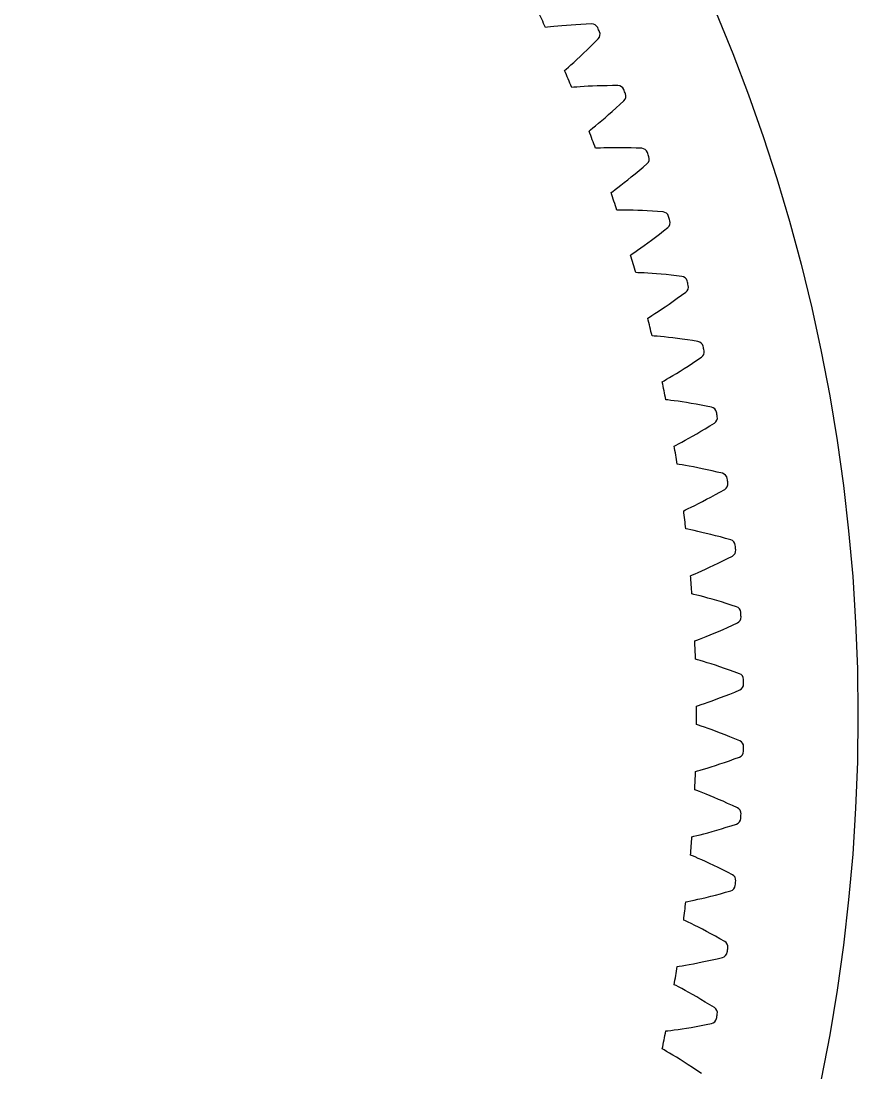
# Model space of a CAD drawing. Header units: millimetres. Extents: x -171 to 171, y -171 to 171.
# Drawn here: x 91.9 to 171.3, y -33.9 to 65.9 of the extents above; entities that cross this region are included whole.
import ezdxf

# ---------------------------------------------------------------- set-up
doc = ezdxf.new("R2010")
doc.units = ezdxf.units.MM

msp = doc.modelspace()

# ---------------------------------------------------------------- linework, layer by layer
at = {"layer": 'fixed_ring'}
for p, q in [((141.867491, 65.31974), (141.67669, 65.297134)), ((142.147058, 65.351483), (141.867491, 65.31974)), ((142.474598, 65.386622), (142.147058, 65.351483)), ((142.838201, 65.423092), (142.474598, 65.386622)), ((143.231568, 65.459611), (142.838201, 65.423092)), ((143.650714, 65.495242), (143.231568, 65.459611)), ((144.092861, 65.529248), (143.650714, 65.495242)), ((144.555948, 65.561016), (144.092861, 65.529248)), ((145.038377, 65.590023), (144.555948, 65.561016)), ((145.538866, 65.615811), (145.038377, 65.590023)), ((146.055774, 65.639287), (145.538866, 65.615811)), ((146.316384, 63.863229), (146.680685, 64.230693)), ((145.281797, 62.849299), (145.616126, 63.171297)), ((145.616126, 63.171297), (145.961388, 63.509488)), ((145.961388, 63.509488), (146.316384, 63.863229)), ((144.090045, 61.745286), (144.361096, 61.990374)), ((144.361096, 61.990374), (144.652158, 62.257496)), ((144.652158, 62.257496), (144.959862, 62.544326)), ((144.959862, 62.544326), (145.281797, 62.849299)), ((143.488226, 61.213797), (143.633033, 61.34008)), ((143.633033, 61.34008), (143.844182, 61.52604)), ((143.844182, 61.52604), (144.090045, 61.745286)), ((144.352215, 59.627941), (144.160666, 59.612938)), ((144.632823, 59.648544), (144.352215, 59.627941)), ((144.961501, 59.670633), (144.632823, 59.648544)), ((145.326267, 59.69262), (144.961501, 59.670633)), ((145.720775, 59.713471), (145.326267, 59.69262)), ((146.141006, 59.73241), (145.720775, 59.713471)), ((146.584155, 59.74881), (146.141006, 59.73241)), ((147.048139, 59.762142), (146.584155, 59.74881)), ((147.53134, 59.771947), (147.048139, 59.762142)), ((148.032459, 59.777817), (147.53134, 59.771947)), ((148.549892, 59.780724), (148.032459, 59.777817)), ((148.370906, 57.656361), (148.739685, 57.995709)), ((148.739685, 57.995709), (149.118307, 58.348399)), ((147.331801, 56.731779), (147.665606, 57.023712)), ((147.665606, 57.023712), (148.012472, 57.332164)), ((148.012472, 57.332164), (148.370906, 57.656361)), ((146.17652, 55.758654), (146.430904, 55.967952)), ((146.430904, 55.967952), (146.711485, 56.20207)), ((146.711485, 56.20207), (147.012937, 56.45741)), ((147.012937, 56.45741), (147.331801, 56.731779)), ((145.808431, 55.46081), (145.958144, 55.581236)), ((145.958144, 55.581236), (146.17652, 55.758654)), ((146.608689, 53.841858), (146.416695, 53.834482)), ((146.889894, 53.851289), (146.608689, 53.841858)), ((147.219191, 53.860293), (146.889894, 53.851289)), ((147.584542, 53.86776), (147.219191, 53.860293)), ((147.979567, 53.872911), (147.584542, 53.86776)), ((148.400219, 53.875128), (147.979567, 53.872911)), ((148.84367, 53.873897), (148.400219, 53.875128)), ((149.307817, 53.868773), (148.84367, 53.873897)), ((149.791025, 53.859359), (149.307817, 53.868773)), ((150.291982, 53.845301), (149.791025, 53.859359)), ((150.809121, 53.827635), (150.291982, 53.845301)), ((150.54582, 51.712068), (150.927799, 52.036486)), ((150.927799, 52.036486), (151.320143, 52.373845)), ((149.470778, 50.829528), (149.815925, 51.107959)), ((149.815925, 51.107959), (150.17478, 51.402377)), ((150.17478, 51.402377), (150.54582, 51.712068)), ((148.277722, 49.903102), (148.540226, 50.102121)), ((148.540226, 50.102121), (148.829893, 50.324899)), ((148.829893, 50.324899), (149.141258, 50.568052)), ((149.141258, 50.568052), (149.470778, 50.829528)), ((147.898083, 49.620127), (148.052465, 49.734506)), ((148.052465, 49.734506), (148.277722, 49.903102)), ((148.633345, 47.97064), (148.441209, 47.970903)), ((148.914702, 47.968884), (148.633345, 47.97064)), ((149.244096, 47.964789), (148.914702, 47.968884)), ((149.609456, 47.957725), (149.244096, 47.964789)), ((150.004373, 47.947167), (149.609456, 47.957725)), ((150.424781, 47.932659), (150.004373, 47.947167)), ((150.867832, 47.913799), (150.424781, 47.932659)), ((151.331409, 47.890225), (150.867832, 47.913799)), ((151.81386, 47.861608), (151.331409, 47.890225)), ((152.313862, 47.827646), (151.81386, 47.861608)), ((152.82989, 47.789434), (152.313862, 47.827646)), ((152.482689, 45.686007), (152.877264, 45.994982)), ((152.877264, 45.994982), (153.28271, 46.316476)), ((151.373411, 44.846905), (151.729355, 45.111394)), ((151.729355, 45.111394), (152.099631, 45.391312)), ((152.099631, 45.391312), (152.482689, 45.686007)), ((149.912685, 43.809135), (150.144466, 43.968643)), ((150.144466, 43.968643), (150.414675, 44.157068)), ((150.414675, 44.157068), (150.712971, 44.368155)), ((150.712971, 44.368155), (151.033756, 44.598736)), ((151.033756, 44.598736), (151.373411, 44.846905)), ((149.753878, 43.700985), (149.912685, 43.809135)), ((150.42298, 42.023571), (150.231007, 42.031472)), ((150.704045, 42.01063), (150.42298, 42.023571)), ((151.033016, 41.993443), (150.704045, 42.01063)), ((151.397806, 41.971859), (151.033016, 41.993443)), ((151.791991, 41.945609), (151.397806, 41.971859)), ((152.21149, 41.914398), (151.791991, 41.945609)), ((152.653441, 41.877939), (152.21149, 41.914398)), ((153.115714, 41.835954), (152.653441, 41.877939)), ((153.596647, 41.788179), (153.115714, 41.835954)), ((154.094903, 41.734365), (153.596647, 41.788179)), ((154.609004, 41.675667), (154.094903, 41.734365)), ((154.584999, 39.880751), (155.002906, 40.185872)), ((153.036691, 38.793369), (153.402869, 39.043498)), ((153.402869, 39.043498), (153.783981, 39.308475)), ((153.783981, 39.308475), (154.178452, 39.587707)), ((154.178452, 39.587707), (154.584999, 39.880751)), ((151.535862, 37.814494), (151.773802, 37.96466)), ((151.773802, 37.96466), (152.051288, 38.142194)), ((152.051288, 38.142194), (152.35774, 38.341255)), ((152.35774, 38.341255), (152.687439, 38.558901)), ((152.687439, 38.558901), (153.036691, 38.793369)), ((151.372881, 37.712743), (151.535862, 37.814494)), ((151.974766, 36.010053), (151.783258, 36.02558)), ((152.255095, 35.985948), (151.974766, 36.010053)), ((152.583122, 35.955696), (152.255095, 35.985948)), ((152.946765, 35.919627), (152.583122, 35.955696)), ((153.339595, 35.877726), (152.946765, 35.919627)), ((153.757521, 35.829862), (153.339595, 35.877726)), ((154.197674, 35.775861), (153.757521, 35.829862)), ((154.657912, 35.715531), (154.197674, 35.775861)), ((155.136565, 35.648673), (154.657912, 35.715531)), ((155.632288, 35.575093), (155.136565, 35.648673)), ((156.143649, 35.496003), (155.632288, 35.575093)), ((156.048303, 33.703461), (156.478011, 33.991725)), ((154.833822, 32.913867), (155.225167, 33.163482)), ((155.225167, 33.163482), (155.630428, 33.426811)), ((155.630428, 33.426811), (156.048303, 33.703461)), ((153.163152, 31.900648), (153.447477, 32.06701)), ((153.447477, 32.06701), (153.7616, 32.253729)), ((153.7616, 32.253729), (154.099691, 32.458095)), ((154.099691, 32.458095), (154.457989, 32.678494)), ((154.457989, 32.678494), (154.833822, 32.913867)), ((152.752532, 31.664868), (152.91943, 31.76006)), ((152.91943, 31.76006), (153.163152, 31.900648)), ((153.286249, 29.939596), (153.09551, 29.962725)), ((153.565397, 29.904366), (153.286249, 29.939596)), ((153.891963, 29.861097), (153.565397, 29.904366)), ((154.253884, 29.810599), (153.891963, 29.861097)), ((154.644738, 29.753113), (154.253884, 29.810599)), ((155.060431, 29.688672), (154.644738, 29.753113)), ((155.498089, 29.617215), (155.060431, 29.688672)), ((155.955564, 29.538634), (155.498089, 29.617215)), ((156.431181, 29.4528), (155.955564, 29.538634)), ((156.923586, 29.35957), (156.431181, 29.4528)), ((157.431398, 29.260213), (156.923586, 29.35957)), ((156.01995, 26.732192), (156.42091, 26.966051)), ((156.42091, 26.966051), (156.83632, 27.21306)), ((156.83632, 27.21306), (157.264863, 27.472878)), ((157.264863, 27.472878), (157.705691, 27.743831)), ((154.601033, 25.941121), (154.922331, 26.115204)), ((154.922331, 26.115204), (155.26828, 26.305967)), ((155.26828, 26.305967), (155.635057, 26.511947)), ((155.635057, 26.511947), (156.01995, 26.732192)), ((153.89065, 25.566926), (154.061201, 25.655407)), ((154.061201, 25.655407), (154.310319, 25.786194)), ((154.310319, 25.786194), (154.601033, 25.941121)), ((154.355354, 23.821799), (154.165686, 23.852492)), ((154.632881, 23.775498), (154.355354, 23.821799)), ((154.957468, 23.71928), (154.632881, 23.775498)), ((155.317096, 23.654433), (154.957468, 23.71928)), ((155.705356, 23.581454), (155.317096, 23.654433)), ((156.118158, 23.500537), (155.705356, 23.581454)), ((156.552629, 23.411737), (156.118158, 23.500537)), ((157.006618, 23.315031), (156.552629, 23.411737)), ((157.478447, 23.210356), (157.006618, 23.315031)), ((157.966756, 23.097623), (157.478447, 23.210356)), ((158.470217, 22.978156), (157.966756, 23.097623)), ((157.794221, 20.95628), (158.232755, 21.198855)), ((158.232755, 21.198855), (158.684007, 21.452068)), ((155.838099, 19.935385), (156.191358, 20.112244)), ((156.191358, 20.112244), (156.566034, 20.303479)), ((156.566034, 20.303479), (156.959379, 20.508248)), ((156.959379, 20.508248), (157.369319, 20.725982)), ((157.369319, 20.725982), (157.794221, 20.95628)), ((154.785436, 19.428557), (154.959369, 19.510187)), ((154.959369, 19.510187), (155.21349, 19.630967)), ((155.21349, 19.630967), (155.510134, 19.774213)), ((155.510134, 19.774213), (155.838099, 19.935385)), ((155.180392, 17.666335), (154.992094, 17.704544)), ((155.455859, 17.609037), (155.180392, 17.666335)), ((155.777955, 17.539959), (155.455859, 17.609037)), ((156.13472, 17.460866), (155.777955, 17.539959)), ((156.519771, 17.372508), (156.13472, 17.460866)), ((156.92903, 17.275244), (156.519771, 17.372508)), ((157.359627, 17.169241), (156.92903, 17.275244)), ((157.809413, 17.054562), (157.359627, 17.169241)), ((158.276707, 16.931212), (157.809413, 17.054562)), ((158.760148, 16.799154), (158.276707, 16.931212)), ((159.258461, 16.659766), (158.760148, 16.799154)), ((158.950449, 14.891312), (159.41141, 15.126385)), ((156.867466, 13.886719), (157.249448, 14.062907)), ((157.249448, 14.062907), (157.650623, 14.251876)), ((157.650623, 14.251876), (158.068895, 14.45314)), ((158.068895, 14.45314), (158.502617, 14.666363)), ((158.502617, 14.666363), (158.950449, 14.891312)), ((155.435474, 13.259467), (155.612515, 13.334118)), ((155.612515, 13.334118), (155.871237, 13.444699)), ((155.871237, 13.444699), (156.173341, 13.576039)), ((156.173341, 13.576039), (156.507454, 13.724044)), ((156.507454, 13.724044), (156.867466, 13.886719)), ((155.760058, 11.482936), (155.573428, 11.528601)), ((156.033029, 11.414732), (155.760058, 11.482936)), ((156.352124, 11.332903), (156.033029, 11.414732)), ((156.705463, 11.239689), (156.352124, 11.332903)), ((157.086696, 11.136093), (156.705463, 11.239689)), ((157.491765, 11.022635), (157.086696, 11.136093)), ((157.917807, 10.899596), (157.491765, 11.022635)), ((158.362678, 10.767127), (157.917807, 10.899596)), ((158.824698, 10.625296), (158.362678, 10.767127)), ((159.302508, 10.474123), (158.824698, 10.625296)), ((159.794885, 10.315033), (159.302508, 10.474123)), ((158.092589, 7.972969), (158.518532, 8.157445)), ((158.518532, 8.157445), (158.960388, 8.353257)), ((158.960388, 8.353257), (159.416809, 8.560223)), ((159.416809, 8.560223), (159.886752, 8.776784)), ((155.839736, 7.069411), (156.019605, 7.136964)), ((156.019605, 7.136964), (156.282519, 7.237172)), ((156.282519, 7.237172), (156.589606, 7.356398)), ((156.589606, 7.356398), (156.929339, 7.491003)), ((156.929339, 7.491003), (157.295533, 7.639236)), ((157.295533, 7.639236), (157.684219, 7.800098)), ((157.684219, 7.800098), (158.092589, 7.972969)), ((156.093435, 5.28138), (155.908768, 5.33443)), ((156.363479, 5.202378), (156.093435, 5.28138)), ((156.679068, 5.107928), (156.363479, 5.202378)), ((157.028422, 5.000739), (156.679068, 5.107928)), ((157.405235, 4.882069), (157.028422, 5.000739)), ((157.805473, 4.752596), (157.405235, 4.882069)), ((158.226287, 4.612717), (157.805473, 4.752596)), ((158.66554, 4.462666), (158.226287, 4.612717)), ((159.121556, 4.302579), (158.66554, 4.462666)), ((159.592977, 4.132529), (159.121556, 4.302579)), ((160.078641, 3.95399), (159.592977, 4.132529)), ((158.717518, 1.848851), (159.16681, 2.026941)), ((159.16681, 2.026941), (159.631098, 2.215599)), ((159.631098, 2.215599), (160.109279, 2.413305)), ((156.179996, 0.928526), (156.446686, 1.018202)), ((156.446686, 1.018202), (156.758271, 1.125125)), ((156.758271, 1.125125), (157.103087, 1.246117)), ((157.103087, 1.246117), (157.474884, 1.379675)), ((157.474884, 1.379675), (157.869658, 1.524957)), ((157.869658, 1.524957), (158.284578, 1.681455)), ((158.284578, 1.681455), (158.717518, 1.848851)), ((155.997584, 0.868177), (156.179996, 0.928526)), ((156.179996, -0.928526), (155.997584, -0.868177)), ((156.446686, -1.018202), (156.179996, -0.928526)), ((156.758271, -1.125125), (156.446686, -1.018202)), ((157.103087, -1.246117), (156.758271, -1.125125)), ((157.474884, -1.379675), (157.103087, -1.246117)), ((157.869658, -1.524957), (157.474884, -1.379675)), ((158.284578, -1.681455), (157.869658, -1.524957)), ((158.717518, -1.848851), (158.284578, -1.681455)), ((159.16681, -2.026941), (158.717518, -1.848851)), ((159.631098, -2.215599), (159.16681, -2.026941)), ((160.109279, -2.413305), (159.631098, -2.215599)), ((159.592977, -4.132529), (160.078641, -3.95399)), ((157.028422, -5.000739), (157.405235, -4.882069)), ((157.405235, -4.882069), (157.805473, -4.752596)), ((157.805473, -4.752596), (158.226287, -4.612717)), ((158.226287, -4.612717), (158.66554, -4.462666)), ((158.66554, -4.462666), (159.121556, -4.302579)), ((159.121556, -4.302579), (159.592977, -4.132529)), ((155.908768, -5.33443), (156.093435, -5.28138)), ((156.093435, -5.28138), (156.363479, -5.202378)), ((156.363479, -5.202378), (156.679068, -5.107928)), ((156.679068, -5.107928), (157.028422, -5.000739)), ((156.019605, -7.136964), (155.839736, -7.069411)), ((156.282519, -7.237172), (156.019605, -7.136964)), ((156.589606, -7.356398), (156.282519, -7.237172)), ((156.929339, -7.491003), (156.589606, -7.356398)), ((157.295533, -7.639236), (156.929339, -7.491003)), ((157.684219, -7.800098), (157.295533, -7.639236)), ((158.092589, -7.972969), (157.684219, -7.800098)), ((158.518532, -8.157445), (158.092589, -7.972969)), ((158.960388, -8.353257), (158.518532, -8.157445)), ((159.416809, -8.560223), (158.960388, -8.353257)), ((159.886752, -8.776784), (159.416809, -8.560223)), ((157.491765, -11.022635), (157.917807, -10.899596)), ((157.917807, -10.899596), (158.362678, -10.767127)), ((158.362678, -10.767127), (158.824698, -10.625296)), ((158.824698, -10.625296), (159.302508, -10.474123)), ((159.302508, -10.474123), (159.794885, -10.315033)), ((155.573428, -11.528601), (155.760058, -11.482936)), ((155.760058, -11.482936), (156.033029, -11.414732)), ((156.033029, -11.414732), (156.352124, -11.332903)), ((156.352124, -11.332903), (156.705463, -11.239689)), ((156.705463, -11.239689), (157.086696, -11.136093)), ((157.086696, -11.136093), (157.491765, -11.022635)), ((155.612515, -13.334118), (155.435474, -13.259467)), ((155.871237, -13.444699), (155.612515, -13.334118)), ((156.173341, -13.576039), (155.871237, -13.444699)), ((156.507454, -13.724044), (156.173341, -13.576039)), ((156.867466, -13.886719), (156.507454, -13.724044)), ((157.249448, -14.062907), (156.867466, -13.886719)), ((157.650623, -14.251876), (157.249448, -14.062907)), ((158.068895, -14.45314), (157.650623, -14.251876)), ((158.502617, -14.666363), (158.068895, -14.45314)), ((158.950449, -14.891312), (158.502617, -14.666363)), ((159.41141, -15.126385), (158.950449, -14.891312)), ((157.809413, -17.054562), (158.276707, -16.931212)), ((158.276707, -16.931212), (158.760148, -16.799154)), ((158.760148, -16.799154), (159.258461, -16.659766)), ((154.992094, -17.704544), (155.180392, -17.666335)), ((155.180392, -17.666335), (155.455859, -17.609037)), ((155.455859, -17.609037), (155.777955, -17.539959)), ((155.777955, -17.539959), (156.13472, -17.460866)), ((156.13472, -17.460866), (156.519771, -17.372508)), ((156.519771, -17.372508), (156.92903, -17.275244)), ((156.92903, -17.275244), (157.359627, -17.169241)), ((157.359627, -17.169241), (157.809413, -17.054562)), ((154.959369, -19.510187), (154.785436, -19.428557)), ((155.21349, -19.630967), (154.959369, -19.510187)), ((155.510134, -19.774213), (155.21349, -19.630967)), ((155.838099, -19.935385), (155.510134, -19.774213)), ((156.191358, -20.112244), (155.838099, -19.935385)), ((156.566034, -20.303479), (156.191358, -20.112244)), ((156.959379, -20.508248), (156.566034, -20.303479)), ((157.369319, -20.725982), (156.959379, -20.508248)), ((157.794221, -20.95628), (157.369319, -20.725982)), ((158.232755, -21.198855), (157.794221, -20.95628)), ((158.684007, -21.452068), (158.232755, -21.198855)), ((154.165686, -23.852492), (154.355354, -23.821799)), ((154.355354, -23.821799), (154.632881, -23.775498)), ((154.632881, -23.775498), (154.957468, -23.71928)), ((154.957468, -23.71928), (155.317096, -23.654433)), ((155.317096, -23.654433), (155.705356, -23.581454)), ((155.705356, -23.581454), (156.118158, -23.500537)), ((156.118158, -23.500537), (156.552629, -23.411737)), ((156.552629, -23.411737), (157.006618, -23.315031)), ((157.006618, -23.315031), (157.478447, -23.210356)), ((157.478447, -23.210356), (157.966756, -23.097623)), ((157.966756, -23.097623), (158.470217, -22.978156)), ((154.061201, -25.655407), (153.89065, -25.566926)), ((154.310319, -25.786194), (154.061201, -25.655407)), ((154.601033, -25.941121), (154.310319, -25.786194)), ((154.922331, -26.115204), (154.601033, -25.941121)), ((155.26828, -26.305967), (154.922331, -26.115204)), ((155.635057, -26.511947), (155.26828, -26.305967)), ((156.01995, -26.732192), (155.635057, -26.511947)), ((156.42091, -26.966051), (156.01995, -26.732192)), ((156.83632, -27.21306), (156.42091, -26.966051)), ((157.264863, -27.472878), (156.83632, -27.21306)), ((157.705691, -27.743831), (157.264863, -27.472878)), ((153.09551, -29.962725), (153.286249, -29.939596)), ((153.286249, -29.939596), (153.565397, -29.904366)), ((153.565397, -29.904366), (153.891963, -29.861097)), ((153.891963, -29.861097), (154.253884, -29.810599)), ((154.253884, -29.810599), (154.644738, -29.753113)), ((154.644738, -29.753113), (155.060431, -29.688672)), ((155.060431, -29.688672), (155.498089, -29.617215)), ((155.498089, -29.617215), (155.955564, -29.538634)), ((155.955564, -29.538634), (156.431181, -29.4528)), ((156.431181, -29.4528), (156.923586, -29.35957)), ((156.923586, -29.35957), (157.431398, -29.260213)), ((152.91943, -31.76006), (152.752532, -31.664868)), ((153.163152, -31.900648), (152.91943, -31.76006)), ((153.447477, -32.06701), (153.163152, -31.900648)), ((153.7616, -32.253729), (153.447477, -32.06701)), ((154.099691, -32.458095), (153.7616, -32.253729)), ((154.457989, -32.678494), (154.099691, -32.458095)), ((154.833822, -32.913867), (154.457989, -32.678494)), ((155.225167, -33.163482), (154.833822, -32.913867)), ((155.630428, -33.426811), (155.225167, -33.163482)), ((156.048303, -33.703461), (155.630428, -33.426811)), ((156.478011, -33.991725), (156.048303, -33.703461))]:
    msp.add_line(p, q, dxfattribs=at)
for centre, radius, start, end in [((0, 0), 156, 24.744425, 25.382157), ((146.07485, 65.03959), 0.6, 24.000942, 91.821854), ((0, 0), 160.5, 23.847159, 24.000942), ((146.24889, 64.64729), 0.6, 316.026247, 23.847159), ((0, 0), 156, 22.465944, 23.103676), ((148.54511, 59.180743), 0.6, 21.722461, 89.543373), ((0, 0), 160.5, 21.568678, 21.722461), ((148.703416, 58.781834), 0.6, 313.747766, 21.568678), ((0, 0), 156, 20.187463, 20.825195), ((150.78049, 53.228319), 0.6, 19.44398, 87.264892), ((150.922812, 52.823431), 0.6, 311.469285, 19.290197), ((0, 0), 160.5, 19.290197, 19.44398), ((0, 0), 156, 17.908982, 18.546714), ((152.777455, 47.191729), 0.6, 17.165499, 84.986411), ((152.903567, 46.781504), 0.6, 309.190804, 17.011716), ((0, 0), 160.5, 17.011716, 17.165499), ((0, 0), 156, 15.630501, 16.268233), ((154.532847, 41.08052), 0.6, 14.887018, 82.70793), ((0, 0), 160.5, 14.733235, 14.887018), ((154.642551, 40.665605), 0.6, 306.912323, 14.733235), ((0, 0), 156, 13.35202, 13.989752), ((156.043891, 34.904354), 0.6, 12.608537, 80.429449), ((0, 0), 160.5, 12.454754, 12.608537), ((156.137013, 34.485406), 0.6, 304.633842, 12.454754), ((0, 0), 156, 11.073539, 11.711271), ((157.308198, 28.672998), 0.6, 10.330056, 78.150968), ((157.38459, 28.250678), 0.6, 302.355361, 10.176273), ((0, 0), 160.5, 10.176273, 10.330056), ((0, 0), 156, 8.795058, 9.43279), ((158.323768, 22.396303), 0.6, 8.051575, 75.872487), ((158.38331, 21.97128), 0.6, 300.07688, 7.897792), ((0, 0), 160.5, 7.897792, 8.051575), ((0, 0), 156, 6.516577, 7.154309), ((159.088996, 16.084195), 0.6, 5.773094, 73.594006), ((0, 0), 160.5, 5.619311, 5.773094), ((159.131593, 15.657141), 0.6, 297.798399, 5.619311), ((0, 0), 156, 4.238096, 4.875828), ((159.602671, 9.746655), 0.6, 3.494613, 71.315525), ((159.628257, 9.318245), 0.6, 295.519918, 3.34083), ((0, 0), 160.5, 3.34083, 3.494613), ((0, 0), 156, 1.959615, 2.597347), ((159.863982, 3.393703), 0.6, 1.216132, 69.037044), ((0, 0), 160.5, 1.062349, 1.216132), ((159.872515, 2.964615), 0.6, 293.241437, 1.062349), ((0, 0), 156, 359.681134, 0.318866), ((159.872515, -2.964615), 0.6, 358.937651, 66.758563), ((0, 0), 160.5, 358.783868, 358.937651), ((159.863982, -3.393703), 0.6, 290.962956, 358.783868), ((0, 0), 156, 357.402653, 358.040385), ((159.628257, -9.318245), 0.6, 356.65917, 64.480082), ((159.602671, -9.746655), 0.6, 288.684475, 356.505387), ((0, 0), 160.5, 356.505387, 356.65917), ((0, 0), 156, 355.124172, 355.761904), ((159.131593, -15.657141), 0.6, 354.380689, 62.201601), ((0, 0), 160.5, 354.226906, 354.380689), ((159.088996, -16.084195), 0.6, 286.405994, 354.226906), ((0, 0), 156, 352.845691, 353.483423), ((158.38331, -21.97128), 0.6, 352.102208, 59.92312), ((158.323768, -22.396303), 0.6, 284.127513, 351.948425), ((0, 0), 160.5, 351.948425, 352.102208), ((0, 0), 156, 350.56721, 351.204942), ((157.38459, -28.250678), 0.6, 349.823727, 57.644639), ((157.308198, -28.672998), 0.6, 281.849032, 349.669944), ((0, 0), 160.5, 349.669944, 349.823727), ((0, 0), 156, 348.288729, 348.926461)]:
    msp.add_arc(centre, radius, start, end, dxfattribs=at)
at = {"layer": 'outer'}
msp.add_circle((0, 0), 171.326572, dxfattribs=at)

doc.saveas('drawing.dxf')
